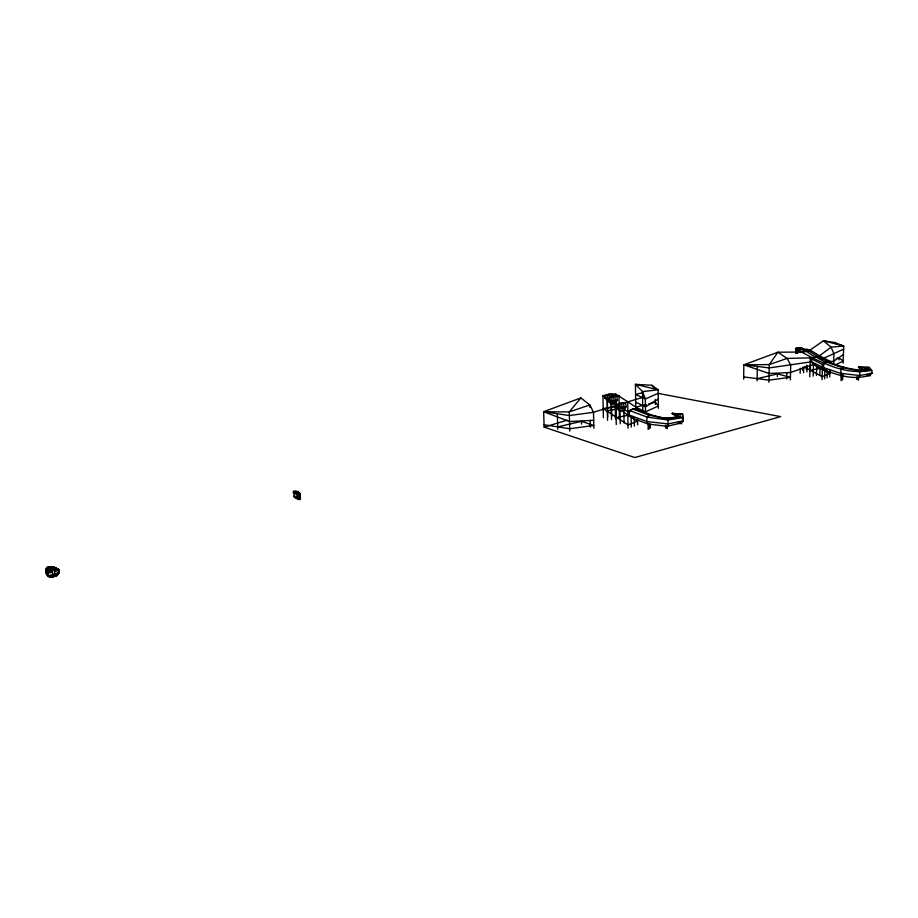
<?xml version="1.0" encoding="UTF-8"?>
<svg xmlns="http://www.w3.org/2000/svg" width="918" height="918" viewBox="0 0 918 918"><rect width="100%" height="100%" fill="white"/><g stroke="black" fill="none" stroke-linecap="round" stroke-linejoin="round"><path stroke-width="1.38" d="M743.672 379.134L743.832 364.836L777.844 352.214L802.688 352.03L808.838 350.906C827.428 363.344 849.425 371.515 871.641 370.252L872.1 373.075L870.172 375.106C850.929 381.647 830.652 373.213 813.486 364.469L811.512 361.795L812.258 357.825L815.345 356.597L818.363 356.654L831.077 347.188L843.711 345.983L843.126 363.172M665.561 427.742L665.596 425.298L667.145 426.296L681.489 422.911L683.371 420.754L682.522 414.087L672.32 413.926M757.143 380.844L757.35 366.477M666.33 428.236L666.376 425.791M631.033 410.162L629.691 410.61L629.14 414.982L646.72 421.523L668.166 423.921L683.371 420.754L682.774 417.69L679.974 416.864L665.045 418.195L666.468 419.09L651.057 414.752L635.463 408.682L632.582 408.946L627.797 411.689L602.931 395.612L603.39 417.713M667.111 428.74L668.166 423.921L667.914 419.996L666.479 418.47L649.083 415.223L632.582 408.946L632.594 409.635M768.963 382.347L769.273 364.584L777.844 352.214L787.128 358.41L790.696 365.112L790.364 379.891M795.688 350.228L796.135 348.14L798.637 347.75L802.068 349.448L803.904 349.196C802.091 347.302 793.783 347.474 798.821 349.907L800.657 349.655C799.578 347.417 794.345 347.096 796.032 350.642L795.86 349.184L797.008 352.96L796.79 351.296L799.188 349.047L803.904 349.196L805.052 350.515M797.203 349.425L797.226 347.945L797.994 348.324M803.858 349.884L804.707 350.183L801.391 348.14L797.283 348.289M799.417 348.461L799.406 349.024C801.425 349.012 796.434 347.555 795.481 348.966L796.032 350.642M797.512 348.679L798.637 347.75L801.391 348.14L799.865 347.911L801.494 348.714L801.368 349.551L801.494 348.714M777.385 376.472L777.443 373.913L790.421 377.309L768.997 380.132L743.695 376.942M786.692 378.927L786.818 372.754M795.734 353.304L795.791 350.63L799.601 350.137M800.14 373.293L800.266 368.256M802.596 370.149L802.665 367.315M803.548 372.651L803.663 368.233M805.774 351.468L800.783 348.817M806.371 369.633L806.486 365.398M806.933 372.008L807.094 365.398M809.756 376.793L810.25 358.215L813.681 357.55M46.852 567.875L46.99 568.816L47.047 567.462L49.17 566.831L54.07 567.072L58.523 569.389L59.418 572.511L56.732 575.724L55.608 576.079L55.723 575.242M48.964 567.244L55.091 567.794L59.211 570.227L54.69 571.581M810.33 371.365L810.491 365.077M813.176 376.116L813.486 364.469L815.138 364.148M815.322 357.24L805.786 350.997M816.446 375.462L816.699 366.431M819.843 374.774L820.026 368.37L812.923 364.021M820.302 358.949L820.382 356.264L810.881 350.527L807.461 351.158M822.012 379.742L822.459 364.457L826.361 362.071L828.656 361.91M824.616 378.813L824.88 370.08L823.389 367.544L811.512 361.795L769.215 367.911L743.832 364.836L769.112 373.477L790.524 372.513L813.486 364.469M826.338 362.702L815.345 356.597M827.118 377.929L827.347 370.551M829.711 377L829.906 370.838M830.56 363.597L830.629 361.244M833.647 363.494L833.946 353.878L831.077 347.188L823.457 340.785L808.838 350.906L800.083 348.92M838.983 359.936L839.052 357.825L836.355 358.525M841.129 380.706L840.865 369.22L843.699 367.292L843.057 367.728M841.886 380.167L842.058 375.21L841.29 375.737M842.288 368.244L842.311 367.613L826.361 362.071M842.655 379.639L842.816 374.682M858.491 367.693L869.3 367.475L871.641 370.252C845.375 375.978 820.554 362.105 798.178 350.32L797.432 353.086M867.269 367.659L858.514 367.154L863.872 370.356M867.223 375.726L867.258 374.819M868.68 375.875L868.715 374.969M868.91 369.988L867.28 367.292M870.138 376.024L870.172 375.106M55.275 575.345L58.098 574.496L58.855 571.983M58.098 574.496L57.432 573.199M856.632 379.272L856.746 377.011L858.594 377.814L858.479 380.075M857.561 379.673L857.676 377.413M650.162 415.292L651.057 414.752L649.083 415.223L647.098 417.082L646.72 421.523L648.108 424.07L648.165 429.429M679.974 417.357L680.261 413.903L678.012 414.5L672.309 413.352L676.807 416.852M298.43 495.41L293.496 492.599L293.714 491.314L296.778 491.382L299.911 493.368L300.461 499.392L297.489 499.059L294.23 497.017L294.139 496.018L300.393 498.669M617.55 408.372L618.239 404.081L621.807 402.692L625.365 402.681L626.179 406.685L623.85 410.449L620.017 411.207L617.55 408.372L626.179 406.685M608.795 401.648L609.483 397.356L613.052 396.186L616.621 396.025L617.47 400.019L615.163 403.484L611.227 404.23L608.795 401.648L617.47 400.019M682.522 414.087L678.012 414.5L677.541 416.875L672.309 413.352L682.522 414.087L682.774 417.69L667.914 419.996L647.098 417.082L629.691 410.61M865.249 367.831L864.733 370.034L858.514 367.154L869.3 367.475L865.249 367.831L866.213 369.713L871.641 370.252M609.242 394.373L609.357 399.984L607.372 400.248L604.928 398.228L605.639 395.245L609.231 393.902L612.845 394.258L613.683 397.035M796.078 351.984L796.124 353.086L796.549 352.202C795.55 353.258 795.745 352.282 796.549 352.202M795.872 348.484L796.422 351.766M678.012 414.5L677.197 417.024L678.471 417.174M797.627 351.56L799.188 349.047L798.121 348.151L795.803 350.401L797.627 351.56L797.685 353.235M58.132 573.784L56.732 575.724L51.856 577.215L48.505 575.804L48.023 573.589L50.123 569.573L54.954 568.127L58.878 569.63M46.795 573.647L45.9 570.135L47.047 567.462L51.672 567.175L53.6 568.529L53.324 569.917M54.541 570.583L58.523 569.389L51.477 569.16L48.184 567.381L45.98 571.558C44.167 576.55 56.273 578.248 48.723 576.653L47.139 574.714L45.9 570.135L47.047 567.462L46.451 569.321M53.198 567.955L52.475 567.129L47.311 569.091L49.492 571.065L57.145 568.781L53.932 567.462L48.069 570.009L46.451 572.568L47.667 575.345L49.767 577.135L51.913 577.192L49.136 576.079M858.594 377.814L859.902 375.554L859.718 371.939L858.02 370.642L842.311 367.613M802.435 349.46L801.953 348.794L803.365 349.207L801.586 348.151L798.66 348.565L796.319 350.94L796.067 352.661M593.877 428.258L593.498 412.308L589.849 404.941L580.865 397.919L569.252 411.941L569.803 431.116M56.675 569.952L57.788 568.919M46.898 568.242L46.233 568.724L47.311 568.529M840.865 369.22L841.531 368.772M843.424 354.589L833.716 361.141L826.659 362.254M297.317 497.2L298.534 496.443L300.266 497.269M658.263 399.089L645.446 406.766L635.681 402.21M629.14 414.982L631.148 417.656L648.108 424.07L649.175 423.428L649.221 428.786M647.098 417.082L648.028 416.542M52.567 572.224L46.956 573.211L50.123 569.573L48.184 567.381L46.313 568.965L47.059 571.34L50.123 569.573L53.233 569.344L54.954 568.127L56.905 568.391M795.872 348.76L795.55 349.425L796.445 349.299M798.178 350.32L802.389 348.588L804.088 349.529M835.977 364.641L843.206 361.038L839.052 357.825M843.608 349.196L821.403 359.294M49.492 571.065L53.233 569.344L52.533 568.839M796.709 349.529L797.226 347.945L795.883 348.863L796.835 350.125L799.188 349.047M646.203 404.528L635.749 407.225L645.503 411.838L658.321 406.031L655.36 402.164L648.819 403.851M658.217 393.283L645.354 398.94L635.577 394.465L643.449 392.479M658.217 393.397L780.633 416.634L634.808 457.531L544.156 427.134L543.628 411.712L580.865 397.919M824.88 370.08L826.131 369.644M825.087 363.138L823.997 363.517L823.389 367.544L840.44 373.305L859.902 375.554L872.1 373.075M827.6 362.266L830.193 361.371L820.382 356.264L816.963 356.918M632.697 417.128L631.148 417.656L631.286 427.077M634.154 409.118L637.379 408.051L615.553 393.891L602.931 395.612M51.878 569.975L53.267 576.779L51.936 576.745L52.67 576.963L52.51 575.93M798.821 349.907L801.368 349.115M59.418 572.511L48.505 575.804L47.139 574.714M544.156 427.134L567.232 420.169M593.017 412.389L618.812 404.608M622.886 403.369L644.597 396.817M53.141 575.988L48.872 576.573L47.415 574.037L47.839 575.758M49.767 577.135L53.267 576.779M51.936 576.745L55.39 576.137L54.001 569.332M52.406 571.226L48.413 572.419L47.059 571.34M47.311 569.091L50.054 568.701M51.213 567.381L54.07 567.072L55.091 567.794L52.854 567.301M46.589 570.33L47.174 570.158M557.742 426.881L581.473 421.328L593.808 425.47L569.734 428.729L544.076 424.77M757.178 378.641L777.443 373.913M616.127 417.656L627.923 415.292L637.551 421.178L628.004 424.873L603.195 408.567L615.794 406.812L618.078 407.982M809.928 370.379L820.026 368.37L829.826 373.534L822.103 376.678L803.95 366.684M607.36 410.816L617.906 408.82M800.645 352.397L804.076 351.778M801.483 349.161L803.273 348.909M795.86 352.615L796.537 352.523L796.124 353.086M797.616 349.276L802.389 348.588L803.904 349.196M604.928 398.228L611.296 397.356L611.239 394.476M803.101 349.666L806.899 349.173L809.55 350.079M593.498 412.308L569.355 415.533L543.628 411.712L569.527 421.546L593.694 420.306M666.479 418.47L679.974 416.864M868.933 369.529L857.068 370.815M812.258 357.825L787.128 358.41L769.273 364.584L743.832 364.836M543.628 411.712L569.252 411.941L589.849 404.941L589.907 407.431M52.475 567.129L50.306 566.75L54.07 567.072M658.344 408.326L658.195 389.817L651.883 385.262L635.44 384.332L635.784 409.933M648.108 424.07L667.145 426.296M681.477 417.541L682.774 417.69M834.737 342.54L823.457 340.785L843.711 345.983L834.737 342.54L836.619 343.952M800.37 348.243L798.637 347.75L799.853 348.347M861.291 367.774L858.514 367.154L862.151 368.761M52.165 567.026L57.145 568.781M676.325 414.488L672.309 413.352L676.899 415.865M795.791 350.63L799.429 351.961M798.637 347.75L799.968 348.289L797.535 347.945L798.144 348.588M858.915 371.606L859.718 371.939M299.911 493.368L295.137 491.13L295.378 493.677M299.991 494.274L293.714 491.314L294.23 497.017L299.704 499.633L299.038 492.45L296.778 491.382L297.443 498.554M293.37 492.025L300.071 495.192M294.173 496.397L300.461 499.392M795.986 352.351L796.468 353.005M810.25 358.215L822.459 364.457M797.994 350.756L796.835 350.125M667.248 419.572L667.914 419.996M53.6 568.529L51.672 567.175L51.752 567.76M49.09 568.012L48.184 567.381L48.275 567.978M622.484 411.08L627.923 415.292M47.564 574.588L48.149 575.127L47.965 574.243M297.076 494.641L298.534 496.443M651.883 385.262L653.559 387.385M52.785 567.806L52.9 568.563M51.557 569.757L49.538 567.806L49.629 568.391M294.816 496.317L294.942 497.648M293.416 491.727L293.496 492.599M298.098 491.853L298.809 499.495M295.883 496.707L296.044 498.371M557.329 413.743L557.811 429.257M581.473 421.328L581.542 424.093M590.217 420.433L590.377 427.077M613.052 396.186L613.201 403.863M611.411 403.564L611.663 416.542M611.09 397.058L611.526 419.56M607.257 395.015L607.705 417.105M607.555 420.329L607.108 397.792L618.996 395.578L619.157 404.666M619.891 403.748L620.235 423.772M619.248 409.921L619.386 418.046M616.253 424.586L615.886 404.54L627.717 402.222L628.05 428.19M615.553 393.891L615.599 396.473M615.68 400.351L615.955 415.946M615.026 396.324L615.439 418.803M623.735 403.002L624.056 423.003M621.807 402.692L621.945 410.828M634.269 417.77L634.384 426.021M642.738 410.53L642.508 391.573L635.44 384.332L658.195 389.817L642.508 391.573L645.354 398.94L645.503 411.838M637.517 418.551L637.597 424.908M649.083 415.223L649.095 415.911M655.337 399.433L655.383 404.436M650.242 424.127L650.288 428.144M678.494 422.544L678.494 423.519M681.5 423.886L681.489 422.911L679.997 422.728L679.997 423.703M47.254 568.173L46.6 568.999L47.254 568.173M796.56 348.404L796.17 348.84L796.56 348.404M52.188 566.911L51.397 566.945L52.934 567.117L52.188 566.911"/></g></svg>
